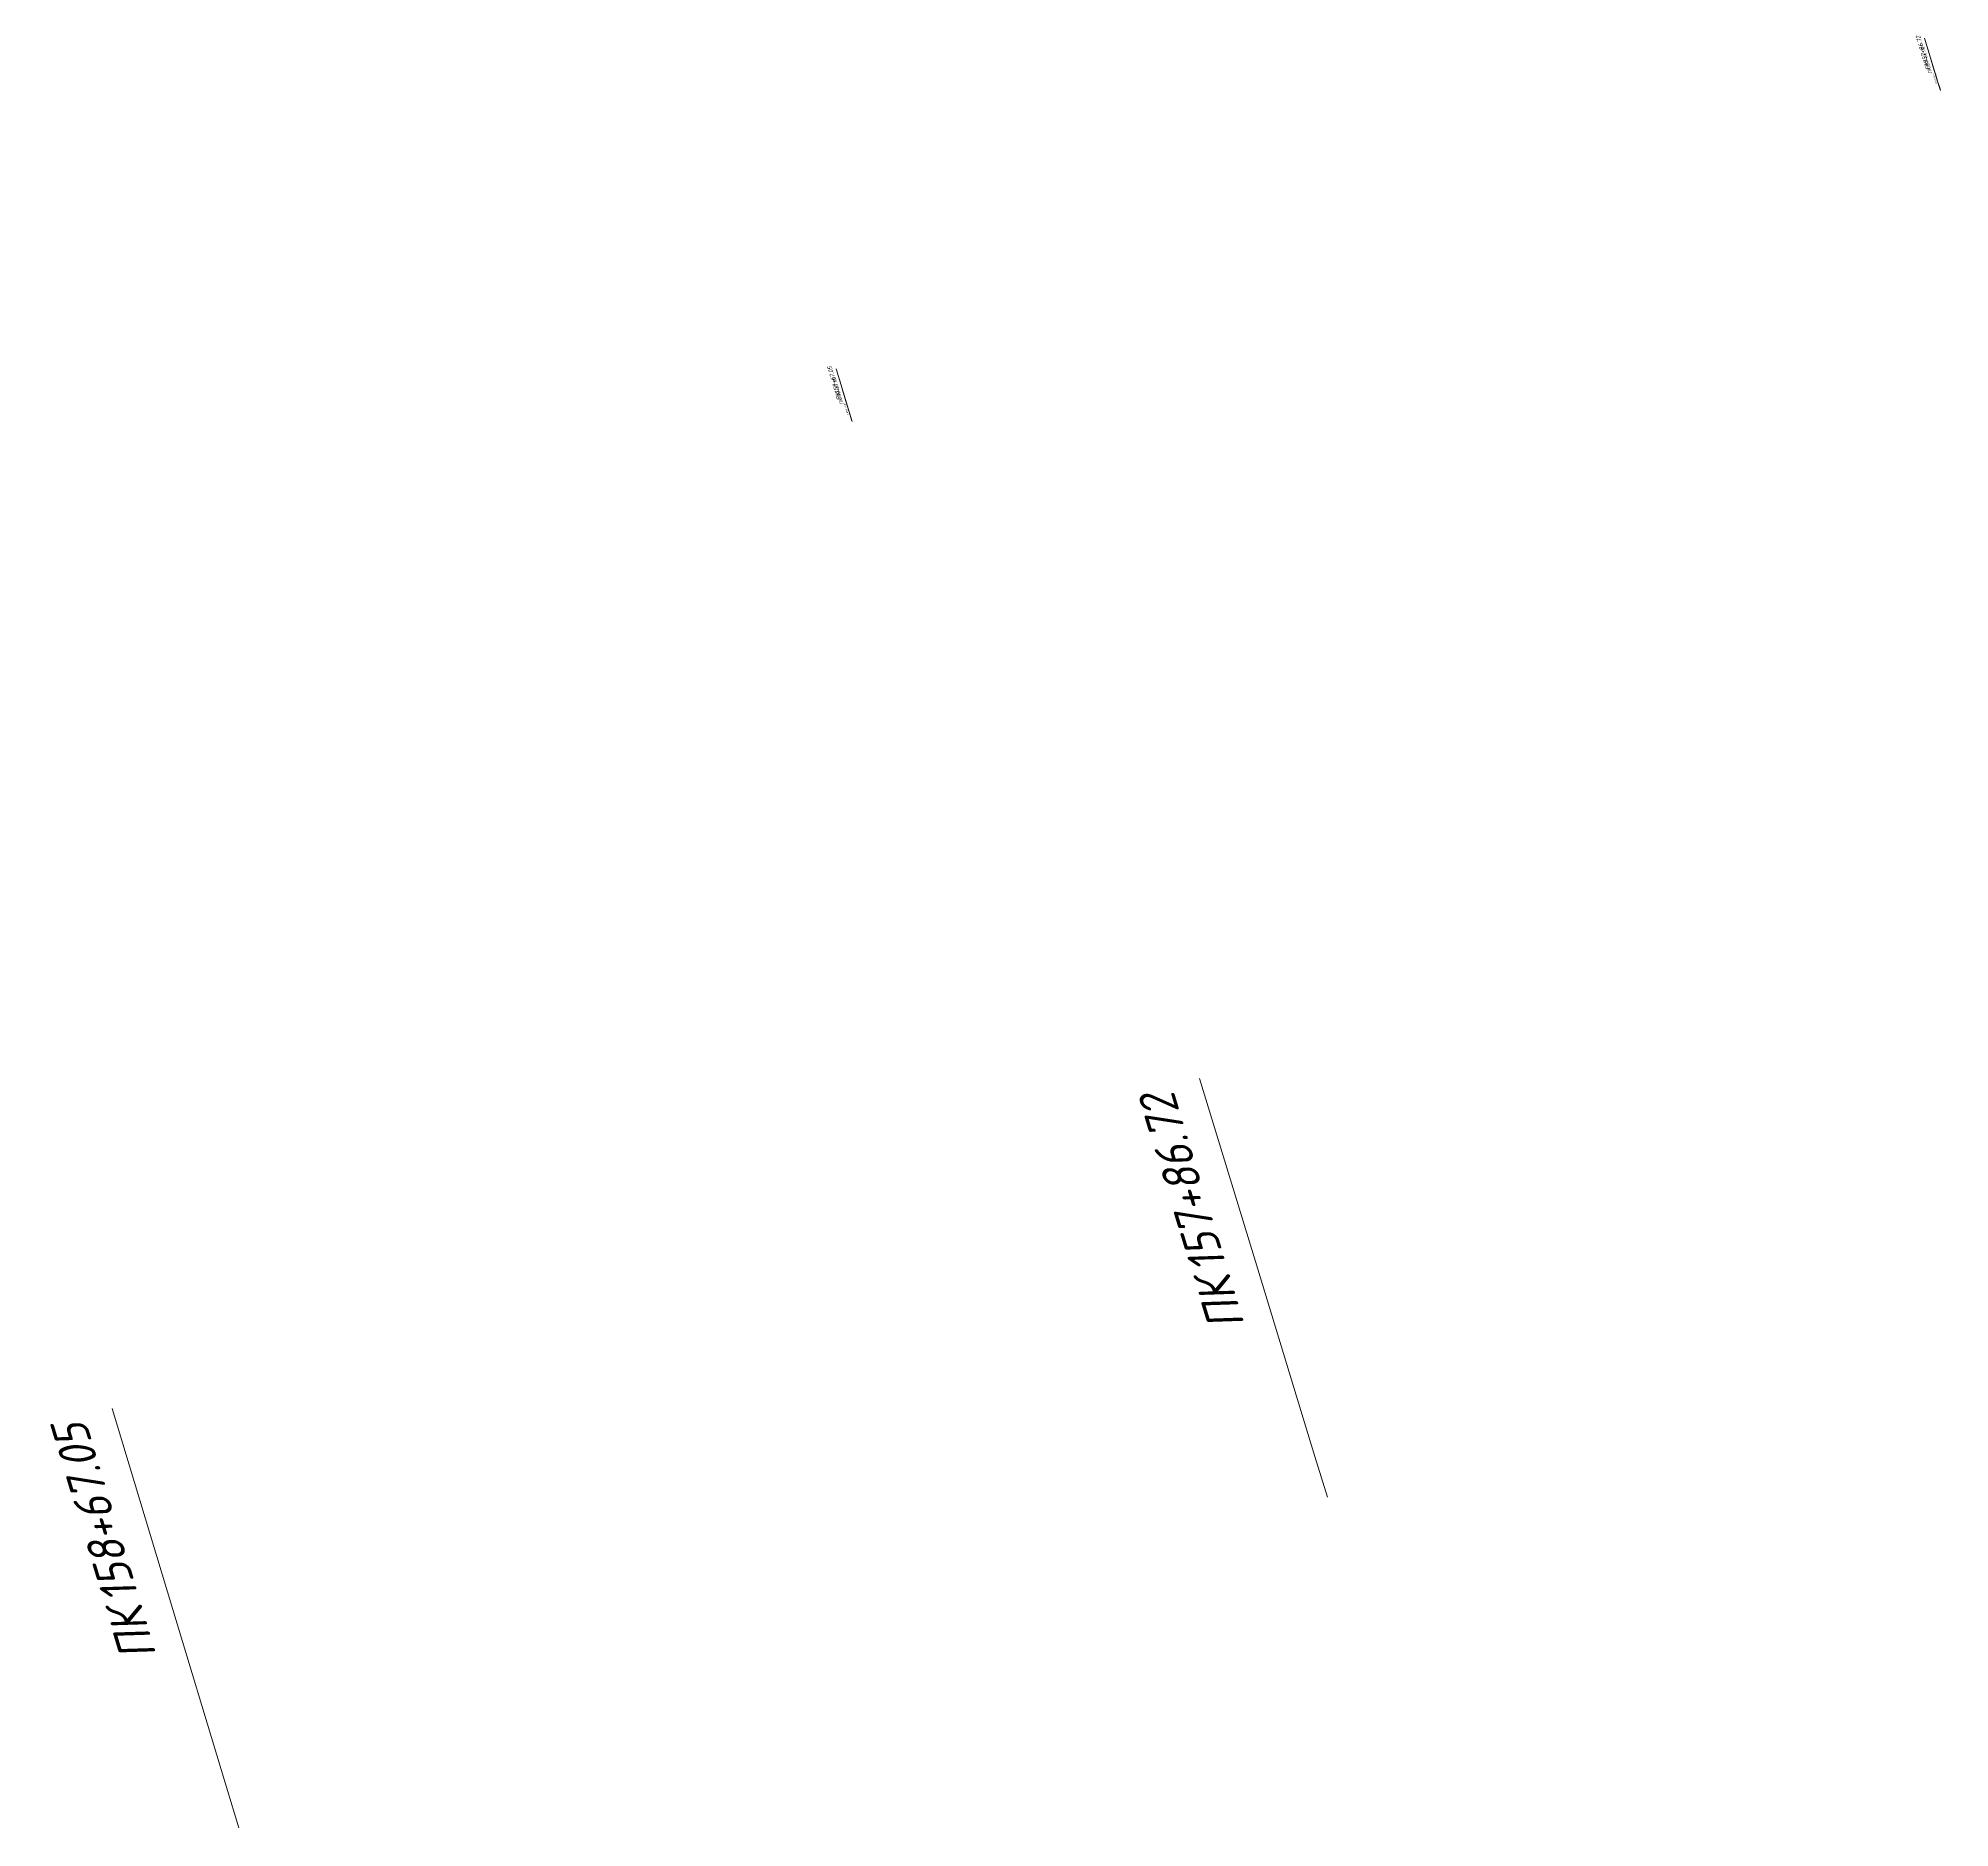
# Model space of a CAD drawing. Header units: metres. Extents: x 6220820 to 6240575, y 5208779 to 5219416.
# Drawn here: x 6228067.6 to 6228202.5, y 5218620.9 to 5218747.2 of the extents above; entities that cross this region are included whole.
import ezdxf
from ezdxf.enums import TextEntityAlignment as Align

# ---------------------------------------------------------------- set-up
doc = ezdxf.new("R2010")
doc.units = ezdxf.units.M
for name, color, linetype, lineweight in [('_Рамка-текст', 7, 'Continuous', 13), ('_Рамка-текст @ 0.04', 7, 'Continuous', 13), ('_Рамка-текст @ 0.1', 7, 'Continuous', 13), ('_Рамка-текст @ 0.125', 7, 'Continuous', 13), ('_Рамка-текст @ 1', 7, 'Continuous', 13)]:
    doc.layers.add(name, color=color, linetype=linetype, lineweight=lineweight)
doc.styles.add('ISOCPEUR', font='isocpeur.ttf', dxfattribs={"width": 0.8, "oblique": 15, "height": 2.5})

# ---------------------------------------------------------------- blocks, each defined once
blk = doc.blocks.new('*U4757')
at = {"color": 0, "linetype": 'ByBlock', "lineweight": -2}
for points in [[(-8.16, 15.36), (-14.5, 27.28)], [(-1.41, 2.65), (-8.16, 15.36)], [(0, 0), (-1.41, 2.65)]]:
    blk.add_lwpolyline(points, dxfattribs=at)
at = {"color": 0, "style": 'ISOCPEUR', "oblique": 15, "width": 0.9, "flags": 8}
blk.add_attdef('1_строка_001', (-11.16, 16.71), '', height=2.5, rotation=117.9871, dxfattribs=at)
at = {"color": 0, "style": 'ISOCPEUR', "width": 0.9, "flags": 8}
blk.add_attdef('Индекс', (-10.92, 24.38), '', height=1.5, rotation=117.9871, dxfattribs=at)
blk.add_attdef('ПК', text='', height=2.5, rotation=117.9871, dxfattribs=at).set_placement((-11.59, 28.83), align=Align.RIGHT)
blk = doc.blocks.new('*U5475')
at = {"layer": '_Рамка-текст @ 0.04', "lineweight": 15}
ref = blk.add_blockref('*U4757', (6228201.84, 5218743.5, -8.98), dxfattribs=dict(at, xscale=0.04, yscale=0.04, zscale=0.04, rotation=349))
ref.add_attrib('1_строка_001', 'ПК', (6228201.61, 5218743.99, -8.98), dxfattribs={"layer": '0', "color": 0, "height": 0.1, "rotation": 106.9871, "style": 'ISOCPEUR', "oblique": 15, "width": 0.9})
ref.add_attrib('1_строка_002', '157+86.72', (6228201.56, 5218744.15, -8.98), dxfattribs={"layer": '0', "color": 0, "height": 0.1, "rotation": 106.9871, "style": 'ISOCPEUR', "oblique": 15, "width": 0.9})
at = {"layer": '_Рамка-текст @ 0.1', "lineweight": 15}
ref = blk.add_blockref('*U4757', (6228201.84, 5218743.5, -8.98), dxfattribs=dict(at, xscale=0.1, yscale=0.1, zscale=0.1, rotation=349))
ref.add_attrib('1_строка_001', 'ПК', (6228201.26, 5218744.72, -8.98), dxfattribs={"layer": '0', "color": 0, "height": 0.25, "rotation": 106.9871, "style": 'ISOCPEUR', "oblique": 15, "width": 0.9})
ref.add_attrib('1_строка_002', '157+86.72', (6228201.14, 5218745.13, -8.98), dxfattribs={"layer": '0', "color": 0, "height": 0.25, "rotation": 106.9871, "style": 'ISOCPEUR', "oblique": 15, "width": 0.9})
at = {"layer": '_Рамка-текст @ 0.125', "lineweight": 15}
ref = blk.add_blockref('*U4757', (6228201.84, 5218743.5, -8.98), dxfattribs=dict(at, xscale=0.125, yscale=0.125, zscale=0.125, rotation=349))
ref.add_attrib('1_строка_001', 'ПК', (6228201.12, 5218745.02, -8.98), dxfattribs={"layer": '0', "color": 0, "height": 0.312, "rotation": 106.9871, "style": 'ISOCPEUR', "oblique": 15, "width": 0.9})
ref.add_attrib('1_строка_002', '157+86.72', (6228200.96, 5218745.54, -8.98), dxfattribs={"layer": '0', "color": 0, "height": 0.312, "rotation": 106.9871, "style": 'ISOCPEUR', "oblique": 15, "width": 0.9})
at = {"layer": '_Рамка-текст @ 1', "lineweight": 15}
ref = blk.add_blockref('*U4757', (6228158.57, 5218644.25), dxfattribs=dict(at, rotation=349))
ref.add_attrib('1_строка_001', 'ПК', (6228152.75, 5218656.44, -8.98), dxfattribs={"layer": '0', "color": 0, "height": 2.5, "rotation": 106.9871, "style": 'ISOCPEUR', "oblique": 15, "width": 0.9})
ref.add_attrib('1_строка_002', '157+86.72', (6228151.5, 5218660.52, -8.98), dxfattribs={"layer": '0', "color": 0, "height": 2.5, "rotation": 106.9871, "style": 'ISOCPEUR', "oblique": 15, "width": 0.9})
blk = doc.blocks.new('*U4758')
at = {"color": 0, "linetype": 'ByBlock', "lineweight": -2}
for points in [[(-8.12, 15.38), (-14.43, 27.32)], [(-1.4, 2.65), (-8.12, 15.38)], [(0, 0), (-1.4, 2.65)]]:
    blk.add_lwpolyline(points, dxfattribs=at)
at = {"color": 0, "style": 'ISOCPEUR', "oblique": 15, "width": 0.9, "flags": 8}
blk.add_attdef('1_строка_001', (-11.11, 16.74), '', height=2.5, rotation=117.8343, dxfattribs=at)
at = {"color": 0, "style": 'ISOCPEUR', "width": 0.9, "flags": 8}
blk.add_attdef('Индекс', (-10.85, 24.41), '', height=1.5, rotation=117.8343, dxfattribs=at)
blk.add_attdef('ПК', text='', height=2.5, rotation=117.8343, dxfattribs=at).set_placement((-11.51, 28.86), align=Align.RIGHT)
blk = doc.blocks.new('*U5476')
at = {"layer": '_Рамка-текст @ 0.04', "lineweight": 15}
ref = blk.add_blockref('*U4758', (6228125.02, 5218720.16, -8.98), dxfattribs=dict(at, xscale=0.04, yscale=0.04, zscale=0.04, rotation=349))
ref.add_attrib('1_строка_001', 'ПК', (6228124.78, 5218720.65, -8.98), dxfattribs={"layer": '0', "color": 0, "height": 0.1, "rotation": 106.8343, "style": 'ISOCPEUR', "oblique": 15, "width": 0.9})
ref.add_attrib('1_строка_002', '158+67.05', (6228124.73, 5218720.81, -8.98), dxfattribs={"layer": '0', "color": 0, "height": 0.1, "rotation": 106.8343, "style": 'ISOCPEUR', "oblique": 15, "width": 0.9})
at = {"layer": '_Рамка-текст @ 0.1', "lineweight": 15}
ref = blk.add_blockref('*U4758', (6228125.02, 5218720.16, -8.98), dxfattribs=dict(at, xscale=0.1, yscale=0.1, zscale=0.1, rotation=349))
ref.add_attrib('1_строка_001', 'ПК', (6228124.44, 5218721.38, -8.98), dxfattribs={"layer": '0', "color": 0, "height": 0.25, "rotation": 106.8343, "style": 'ISOCPEUR', "oblique": 15, "width": 0.9})
ref.add_attrib('1_строка_002', '158+67.05', (6228124.31, 5218721.79, -8.98), dxfattribs={"layer": '0', "color": 0, "height": 0.25, "rotation": 106.8343, "style": 'ISOCPEUR', "oblique": 15, "width": 0.9})
at = {"layer": '_Рамка-текст @ 0.125', "lineweight": 15}
ref = blk.add_blockref('*U4758', (6228125.02, 5218720.16, -8.98), dxfattribs=dict(at, xscale=0.125, yscale=0.125, zscale=0.125, rotation=349))
ref.add_attrib('1_строка_001', 'ПК', (6228124.29, 5218721.69, -8.98), dxfattribs={"layer": '0', "color": 0, "height": 0.312, "rotation": 106.8343, "style": 'ISOCPEUR', "oblique": 15, "width": 0.9})
ref.add_attrib('1_строка_002', '158+67.05', (6228124.14, 5218722.2, -8.98), dxfattribs={"layer": '0', "color": 0, "height": 0.312, "rotation": 106.8343, "style": 'ISOCPEUR', "oblique": 15, "width": 0.9})
at = {"layer": '_Рамка-текст @ 1', "lineweight": 15}
ref = blk.add_blockref('*U4758', (6228081.75, 5218620.92), dxfattribs=dict(at, rotation=349))
ref.add_attrib('1_строка_001', 'ПК', (6228075.95, 5218633.12, -8.98), dxfattribs={"layer": '0', "color": 0, "height": 2.5, "rotation": 106.8343, "style": 'ISOCPEUR', "oblique": 15, "width": 0.9})
ref.add_attrib('1_строка_002', '158+67.05', (6228074.72, 5218637.2, -8.98), dxfattribs={"layer": '0', "color": 0, "height": 2.5, "rotation": 106.8343, "style": 'ISOCPEUR', "oblique": 15, "width": 0.9})

msp = doc.modelspace()

# ---------------------------------------------------------------- block references
at = {"layer": '_Рамка-текст'}
for name in ['*U5475', '*U5476']:
    msp.add_blockref(name, (0, 0), dxfattribs=at)

doc.saveas('drawing.dxf')
